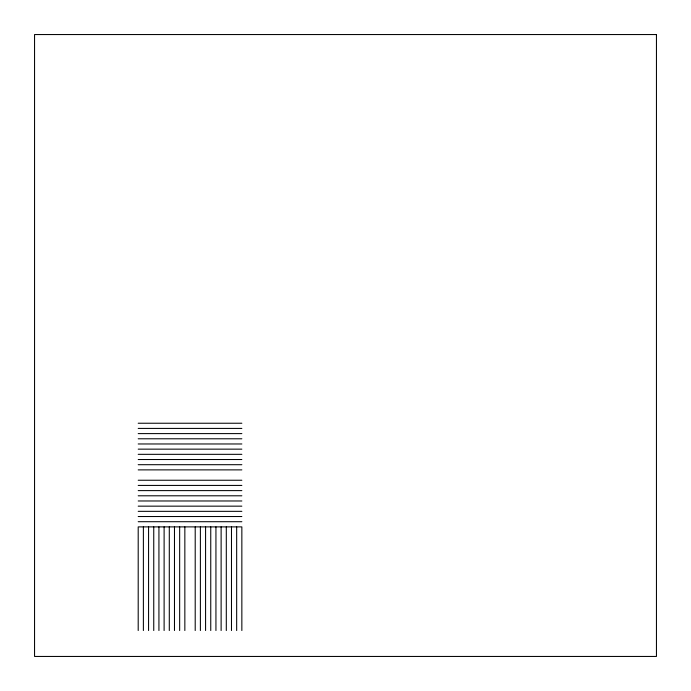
<?xml version="1.0" encoding="UTF-8"?>
<svg xmlns="http://www.w3.org/2000/svg" width="691" height="691" viewBox="0 0 691 691"><rect width="100%" height="100%" fill="white"/><g stroke="black" fill="none" stroke-linecap="round" stroke-linejoin="round"><path stroke-width="1.04" d="M138.2 423.238L241.85 423.238M138.2 428.42L241.85 428.42M138.2 433.603L241.85 433.603M138.2 438.785L241.85 438.785M138.2 443.968L241.85 443.968M138.2 449.15L241.85 449.15M138.2 454.332L241.85 454.332M138.2 459.515L241.85 459.515M138.2 464.697L241.85 464.697M138.2 469.88L241.85 469.88M138.2 480.245L241.85 480.245M138.2 485.428L241.85 485.428M138.2 490.61L241.85 490.61M138.2 495.793L241.85 495.793M138.2 500.975L241.85 500.975M138.2 506.158L241.85 506.158M138.2 511.34L241.85 511.34M138.2 516.523L241.85 516.523M138.2 521.705L241.85 521.705M241.85 630.538L241.85 526.888L138.2 526.888L138.2 630.538M236.668 526.888L236.668 630.538M231.485 526.888L231.485 630.538M226.303 526.888L226.303 630.538M221.12 526.888L221.12 630.538M215.938 526.888L215.938 630.538M210.755 526.888L210.755 630.538M205.572 526.888L205.572 630.538M200.39 526.888L200.39 630.538M195.208 526.888L195.208 630.538M184.843 526.888L184.843 630.538M179.66 526.888L179.66 630.538M174.477 526.888L174.477 630.538M169.295 526.888L169.295 630.538M164.113 526.888L164.113 630.538M158.93 526.888L158.93 630.538M153.748 526.888L153.748 630.538M148.565 526.888L148.565 630.538M143.382 526.888L143.382 630.538M656.45 34.55L34.55 34.55L34.55 656.45L656.45 656.45L656.45 34.55"/></g></svg>
